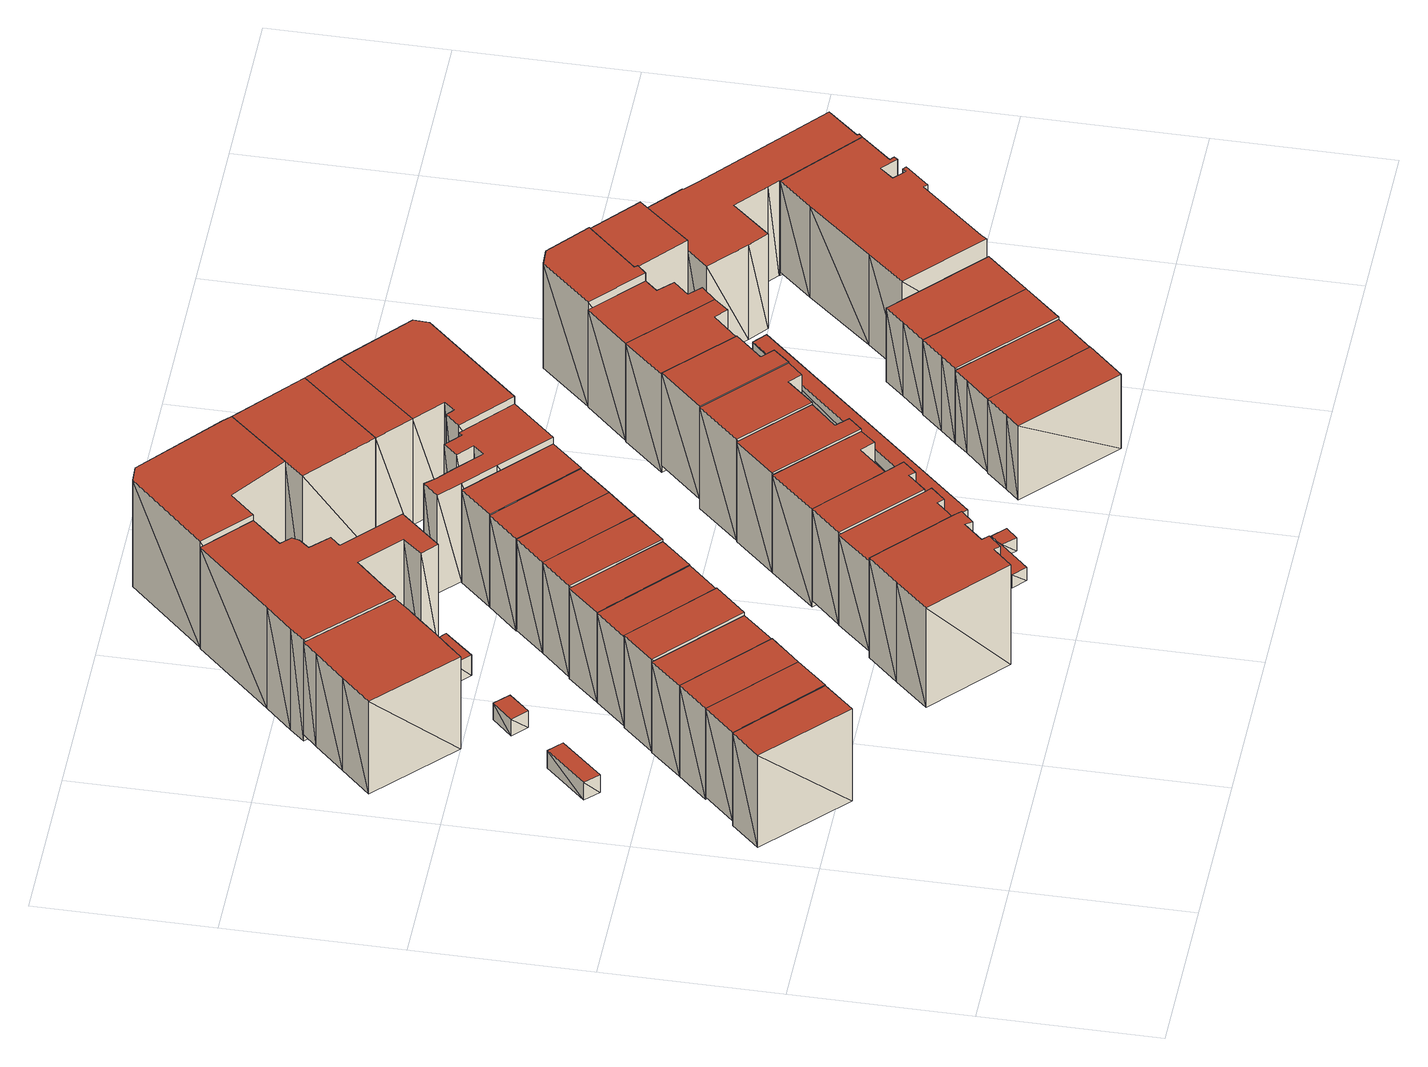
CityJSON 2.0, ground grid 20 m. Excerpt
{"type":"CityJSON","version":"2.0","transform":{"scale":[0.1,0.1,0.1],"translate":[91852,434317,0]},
"CityObjects":{
"building1":{"type":"Building","attributes":{"+height_valid":1,"+groundHeight":1.19,"measuredHeight":13.99,"+org_bicycle_parking_spaces":10,"+total_area":225,"+min_bicycle_parking_spaces":0,"yearOfConstruction":1924,"+residential_function":2},"geometry":[{"type":"MultiSurface","lod":"1.2","boundaries":[[[0,1,2,3]],[[4,5,6,7]],[[0,5,4]],[[0,1,5]],[[1,6,5]],[[1,2,6]],[[2,7,6]],[[2,3,7]],[[3,4,7]],[[3,0,4]]],"semantics":{"surfaces":[{"type":"GroundSurface"},{"type":"RoofSurface"},{"type":"WallSurface"}],"values":[0,1,2,2,2,2,2,2,2,2]}}]},
"building2":{"type":"Building","attributes":{"+height_valid":1,"+groundHeight":1.76,"measuredHeight":14.07,"+org_bicycle_parking_spaces":3,"+total_area":177,"+min_bicycle_parking_spaces":0,"yearOfConstruction":1925,"+residential_function":2},"geometry":[{"type":"MultiSurface","lod":"1.2","boundaries":[[[8,9,10,11]],[[12,13,14,15]],[[8,13,12]],[[8,9,13]],[[9,14,13]],[[9,10,14]],[[10,15,14]],[[10,11,15]],[[11,12,15]],[[11,8,12]]],"semantics":{"surfaces":[{"type":"GroundSurface"},{"type":"RoofSurface"},{"type":"WallSurface"}],"values":[0,1,2,2,2,2,2,2,2,2]}}]},
"building3":{"type":"Building","attributes":{"+height_valid":1,"+groundHeight":1.45,"measuredHeight":3.83,"+org_bicycle_parking_spaces":6,"+total_area":0,"+min_bicycle_parking_spaces":0,"yearOfConstruction":1925,"+residential_function":0},"geometry":[{"type":"MultiSurface","lod":"1.2","boundaries":[[[16,17,18,19]],[[20,21,22,23]],[[16,21,20]],[[16,17,21]],[[17,22,21]],[[17,18,22]],[[18,23,22]],[[18,19,23]],[[19,20,23]],[[19,16,20]]],"semantics":{"surfaces":[{"type":"GroundSurface"},{"type":"RoofSurface"},{"type":"WallSurface"}],"values":[0,1,2,2,2,2,2,2,2,2]}}]},
"building4":{"type":"Building","attributes":{"+height_valid":1,"+groundHeight":1.5,"measuredHeight":14.11,"+org_bicycle_parking_spaces":10,"+total_area":49,"+min_bicycle_parking_spaces":0,"yearOfConstruction":1925,"+residential_function":1},"geometry":[{"type":"MultiSurface","lod":"1.2","boundaries":[[[24,25,26,27]],[[28,29,13,12]],[[24,29,28]],[[24,25,29]],[[25,13,29]],[[25,26,13]],[[26,12,13]],[[26,27,12]],[[27,28,12]],[[27,24,28]]],"semantics":{"surfaces":[{"type":"GroundSurface"},{"type":"RoofSurface"},{"type":"WallSurface"}],"values":[0,1,2,2,2,2,2,2,2,2]}}]},
"building5":{"type":"Building","attributes":{"+height_valid":1,"+groundHeight":1.5,"measuredHeight":13.99,"+org_bicycle_parking_spaces":0,"+total_area":230,"+min_bicycle_parking_spaces":0,"yearOfConstruction":1925,"+residential_function":3},"geometry":[{"type":"MultiSurface","lod":"1.2","boundaries":[[[30,31,25,24]],[[32,33,34,35]],[[30,33,32]],[[30,31,33]],[[31,34,33]],[[31,25,34]],[[25,35,34]],[[25,24,35]],[[24,32,35]],[[24,30,32]]],"semantics":{"surfaces":[{"type":"GroundSurface"},{"type":"RoofSurface"},{"type":"WallSurface"}],"values":[0,1,2,2,2,2,2,2,2,2]}}]},
"building6":{"type":"Building","attributes":{"+height_valid":1,"+groundHeight":2.71,"measuredHeight":15.51,"+org_bicycle_parking_spaces":9,"+total_area":532,"+min_bicycle_parking_spaces":0,"yearOfConstruction":1925,"+residential_function":8,"+minbicycleparkingunits":20.8},"geometry":[{"type":"MultiSurface","lod":"1.2","boundaries":[[[36,37,38,39,40,41,42,43,44,45]],[[46,47,48,49,50,51,52,53,54,55]],[[36,47,46]],[[36,37,47]],[[37,48,47]],[[37,38,48]],[[38,49,48]],[[38,39,49]],[[39,50,49]],[[39,40,50]],[[40,51,50]],[[40,41,51]],[[41,52,51]],[[41,42,52]],[[42,53,52]],[[42,43,53]],[[43,54,53]],[[43,44,54]],[[44,55,54]],[[44,45,55]],[[45,46,55]],[[45,36,46]]],"semantics":{"surfaces":[{"type":"GroundSurface"},{"type":"RoofSurface"},{"type":"WallSurface"}],"values":[0,1,2,2,2,2,2,2,2,2,2,2,2,2,2,2,2,2,2,2,2,2]}}]},
"building7":{"type":"Building","attributes":{"+height_valid":1,"+groundHeight":1.61,"measuredHeight":14.45,"+org_bicycle_parking_spaces":4,"+total_area":75,"+min_bicycle_parking_spaces":0,"yearOfConstruction":1925,"+residential_function":1},"geometry":[{"type":"MultiSurface","lod":"1.2","boundaries":[[[56,57,58,59]],[[60,61,62,63]],[[56,61,60]],[[56,57,61]],[[57,62,61]],[[57,58,62]],[[58,63,62]],[[58,59,63]],[[59,60,63]],[[59,56,60]]],"semantics":{"surfaces":[{"type":"GroundSurface"},{"type":"RoofSurface"},{"type":"WallSurface"}],"values":[0,1,2,2,2,2,2,2,2,2]}}]},
"building8":{"type":"Building","attributes":{"+height_valid":1,"+groundHeight":1.65,"measuredHeight":3.88,"+org_bicycle_parking_spaces":2,"+total_area":0,"+min_bicycle_parking_spaces":0,"yearOfConstruction":1925,"+residential_function":0},"geometry":[{"type":"MultiSurface","lod":"1.2","boundaries":[[[64,65,66,67]],[[68,69,70,71]],[[64,69,68]],[[64,65,69]],[[65,70,69]],[[65,66,70]],[[66,71,70]],[[66,67,71]],[[67,68,71]],[[67,64,68]]],"semantics":{"surfaces":[{"type":"GroundSurface"},{"type":"RoofSurface"},{"type":"WallSurface"}],"values":[0,1,2,2,2,2,2,2,2,2]}}]},
"building9":{"type":"Building","attributes":{"+height_valid":1,"+groundHeight":1.83,"measuredHeight":14.2,"+org_bicycle_parking_spaces":8,"+total_area":278,"+min_bicycle_parking_spaces":0,"yearOfConstruction":1925,"+residential_function":4},"geometry":[{"type":"MultiSurface","lod":"1.2","boundaries":[[[72,73,74,75]],[[76,77,78,79]],[[72,77,76]],[[72,73,77]],[[73,78,77]],[[73,74,78]],[[74,79,78]],[[74,75,79]],[[75,76,79]],[[75,72,76]]],"semantics":{"surfaces":[{"type":"GroundSurface"},{"type":"RoofSurface"},{"type":"WallSurface"}],"values":[0,1,2,2,2,2,2,2,2,2]}}]},
"building10":{"type":"Building","attributes":{"+height_valid":1,"+groundHeight":1.21,"measuredHeight":14.97,"+org_bicycle_parking_spaces":8,"+total_area":464,"+min_bicycle_parking_spaces":0,"yearOfConstruction":1916,"+residential_function":7,"+minbicycleparkingunits":8},"geometry":[{"type":"MultiSurface","lod":"1.2","boundaries":[[[80,81,82,83,84,85,86,87,88,89,90,91]],[[92,93,94,95,96,97,98,99,100,101,102,103]],[[80,93,92]],[[80,81,93]],[[81,94,93]],[[81,82,94]],[[82,95,94]],[[82,83,95]],[[83,96,95]],[[83,84,96]],[[84,97,96]],[[84,85,97]],[[85,98,97]],[[85,86,98]],[[86,99,98]],[[86,87,99]],[[87,100,99]],[[87,88,100]],[[88,101,100]],[[88,89,101]],[[89,102,101]],[[89,90,102]],[[90,103,102]],[[90,91,103]],[[91,92,103]],[[91,80,92]]],"semantics":{"surfaces":[{"type":"GroundSurface"},{"type":"RoofSurface"},{"type":"WallSurface"}],"values":[0,1,2,2,2,2,2,2,2,2,2,2,2,2,2,2,2,2,2,2,2,2,2,2,2,2]}}]},
"building11":{"type":"Building","attributes":{"+height_valid":1,"+groundHeight":1.83,"measuredHeight":14.34,"+org_bicycle_parking_spaces":6,"+total_area":75,"+min_bicycle_parking_spaces":0,"yearOfConstruction":1925,"+residential_function":1},"geometry":[{"type":"MultiSurface","lod":"1.2","boundaries":[[[104,105,73,72]],[[106,107,108,109]],[[104,107,106]],[[104,105,107]],[[105,108,107]],[[105,73,108]],[[73,109,108]],[[73,72,109]],[[72,106,109]],[[72,104,106]]],"semantics":{"surfaces":[{"type":"GroundSurface"},{"type":"RoofSurface"},{"type":"WallSurface"}],"values":[0,1,2,2,2,2,2,2,2,2]}}]},
"building12":{"type":"Building","attributes":{"+height_valid":1,"+groundHeight":1.8,"measuredHeight":4.56,"+org_bicycle_parking_spaces":9,"+total_area":0,"+min_bicycle_parking_spaces":0,"yearOfConstruction":1925,"+residential_function":0},"geometry":[{"type":"MultiSurface","lod":"1.2","boundaries":[[[110,111,112,113]],[[114,115,116,117]],[[110,115,114]],[[110,111,115]],[[111,116,115]],[[111,112,116]],[[112,117,116]],[[112,113,117]],[[113,114,117]],[[113,110,114]]],"semantics":{"surfaces":[{"type":"GroundSurface"},{"type":"RoofSurface"},{"type":"WallSurface"}],"values":[0,1,2,2,2,2,2,2,2,2]}}]},
"building13":{"type":"Building","attributes":{"+height_valid":1,"+groundHeight":1.79,"measuredHeight":15.76,"+org_bicycle_parking_spaces":1,"+total_area":381,"+min_bicycle_parking_spaces":0,"yearOfConstruction":1925,"+residential_function":6,"+minbicycleparkingunits":12.8},"geometry":[{"type":"MultiSurface","lod":"1.2","boundaries":[[[118,119,120,121,122,123,124,125,126,127,128,129,130,131,132,133,134,135,136]],[[137,138,139,140,141,142,143,144,145,146,147,148,149,150,151,152,153,154,155]],[[118,138,137]],[[118,119,138]],[[119,139,138]],[[119,120,139]],[[120,140,139]],[[120,121,140]],[[121,141,140]],[[121,122,141]],[[122,142,141]],[[122,123,142]],[[123,143,142]],[[123,124,143]],[[124,144,143]],[[124,125,144]],[[125,145,144]],[[125,126,145]],[[126,146,145]],[[126,127,146]],[[127,147,146]],[[127,128,147]],[[128,148,147]],[[128,129,148]],[[129,149,148]],[[129,130,149]],[[130,150,149]],[[130,131,150]],[[131,151,150]],[[131,132,151]],[[132,152,151]],[[132,133,152]],[[133,153,152]],[[133,134,153]],[[134,154,153]],[[134,135,154]],[[135,155,154]],[[135,136,155]],[[136,137,155]],[[136,118,137]]],"semantics":{"surfaces":[{"type":"GroundSurface"},{"type":"RoofSurface"},{"type":"WallSurface"}],"values":[0,1,2,2,2,2,2,2,2,2,2,2,2,2,2,2,2,2,2,2,2,2,2,2,2,2,2,2,2,2,2,2,2,2,2,2,2,2,2,2]}}]},
"building14":{"type":"Building","attributes":{"+height_valid":1,"+groundHeight":1.97,"measuredHeight":14.59,"+org_bicycle_parking_spaces":2,"+total_area":250,"+min_bicycle_parking_spaces":0,"yearOfConstruction":1925,"+residential_function":4},"geometry":[{"type":"MultiSurface","lod":"1.2","boundaries":[[[156,157,158,159]],[[160,161,162,163]],[[156,161,160]],[[156,157,161]],[[157,162,161]],[[157,158,162]],[[158,163,162]],[[158,159,163]],[[159,160,163]],[[159,156,160]]],"semantics":{"surfaces":[{"type":"GroundSurface"},{"type":"RoofSurface"},{"type":"WallSurface"}],"values":[0,1,2,2,2,2,2,2,2,2]}}]},
"building15":{"type":"Building","attributes":{"+height_valid":1,"+groundHeight":2.07,"measuredHeight":14.65,"+org_bicycle_parking_spaces":7,"+total_area":331,"+min_bicycle_parking_spaces":0,"yearOfConstruction":1916,"+residential_function":4,"+minbicycleparkingunits":8.8},"geometry":[{"type":"MultiSurface","lod":"1.2","boundaries":[[[164,165,166,167,168,169,170]],[[171,172,173,174,175,176,177]],[[164,172,171]],[[164,165,172]],[[165,173,172]],[[165,166,173]],[[166,174,173]],[[166,167,174]],[[167,175,174]],[[167,168,175]],[[168,176,175]],[[168,169,176]],[[169,177,176]],[[169,170,177]],[[170,171,177]],[[170,164,171]]],"semantics":{"surfaces":[{"type":"GroundSurface"},{"type":"RoofSurface"},{"type":"WallSurface"}],"values":[0,1,2,2,2,2,2,2,2,2,2,2,2,2,2,2]}}]},
"building16":{"type":"Building","attributes":{"+height_valid":1,"+groundHeight":1.98,"measuredHeight":14.63,"+org_bicycle_parking_spaces":10,"+total_area":75,"+min_bicycle_parking_spaces":0,"yearOfConstruction":1925,"+residential_function":1},"geometry":[{"type":"MultiSurface","lod":"1.2","boundaries":[[[178,179,157,156]],[[180,181,161,160]],[[178,181,180]],[[178,179,181]],[[179,161,181]],[[179,157,161]],[[157,160,161]],[[157,156,160]],[[156,180,160]],[[156,178,180]]],"semantics":{"surfaces":[{"type":"GroundSurface"},{"type":"RoofSurface"},{"type":"WallSurface"}],"values":[0,1,2,2,2,2,2,2,2,2]}}]},
"building17":{"type":"Building","attributes":{"+height_valid":1,"+groundHeight":2.18,"measuredHeight":14.89,"+org_bicycle_parking_spaces":6,"+total_area":190,"+min_bicycle_parking_spaces":0,"yearOfConstruction":1916,"+residential_function":2},"geometry":[{"type":"MultiSurface","lod":"1.2","boundaries":[[[182,183,184,185,186,187,188]],[[189,190,191,192,193,194,195]],[[182,190,189]],[[182,183,190]],[[183,191,190]],[[183,184,191]],[[184,192,191]],[[184,185,192]],[[185,193,192]],[[185,186,193]],[[186,194,193]],[[186,187,194]],[[187,195,194]],[[187,188,195]],[[188,189,195]],[[188,182,189]]],"semantics":{"surfaces":[{"type":"GroundSurface"},{"type":"RoofSurface"},{"type":"WallSurface"}],"values":[0,1,2,2,2,2,2,2,2,2,2,2,2,2,2,2]}}]},
"building18":{"type":"Building","attributes":{"+height_valid":1,"+groundHeight":0.98,"measuredHeight":2.84,"+org_bicycle_parking_spaces":8,"+total_area":0,"+min_bicycle_parking_spaces":0,"yearOfConstruction":1916,"+residential_function":0},"geometry":[{"type":"MultiSurface","lod":"1.2","boundaries":[[[196,197,198,199,200,201,202]],[[203,204,205,206,207,208,209]],[[196,204,203]],[[196,197,204]],[[197,205,204]],[[197,198,205]],[[198,206,205]],[[198,199,206]],[[199,207,206]],[[199,200,207]],[[200,208,207]],[[200,201,208]],[[201,209,208]],[[201,202,209]],[[202,203,209]],[[202,196,203]]],"semantics":{"surfaces":[{"type":"GroundSurface"},{"type":"RoofSurface"},{"type":"WallSurface"}],"values":[0,1,2,2,2,2,2,2,2,2,2,2,2,2,2,2]}}]},
"building19":{"type":"Building","attributes":{"+height_valid":1,"+groundHeight":1.92,"measuredHeight":14.56,"+org_bicycle_parking_spaces":8,"+total_area":250,"+min_bicycle_parking_spaces":0,"yearOfConstruction":1925,"+residential_function":4},"geometry":[{"type":"MultiSurface","lod":"1.2","boundaries":[[[210,211,212,213]],[[214,215,181,180]],[[210,215,214]],[[210,211,215]],[[211,181,215]],[[211,212,181]],[[212,180,181]],[[212,213,180]],[[213,214,180]],[[213,210,214]]],"semantics":{"surfaces":[{"type":"GroundSurface"},{"type":"RoofSurface"},{"type":"WallSurface"}],"values":[0,1,2,2,2,2,2,2,2,2]}}]},
"building20":{"type":"Building","attributes":{"+height_valid":1,"+groundHeight":1.34,"measuredHeight":14.75,"+org_bicycle_parking_spaces":10,"+total_area":216,"+min_bicycle_parking_spaces":0,"yearOfConstruction":1921,"+residential_function":3},"geometry":[{"type":"MultiSurface","lod":"1.2","boundaries":[[[216,217,218,219,220,221]],[[222,223,224,225,226,227]],[[216,223,222]],[[216,217,223]],[[217,224,223]],[[217,218,224]],[[218,225,224]],[[218,219,225]],[[219,226,225]],[[219,220,226]],[[220,227,226]],[[220,221,227]],[[221,222,227]],[[221,216,222]]],"semantics":{"surfaces":[{"type":"GroundSurface"},{"type":"RoofSurface"},{"type":"WallSurface"}],"values":[0,1,2,2,2,2,2,2,2,2,2,2,2,2]}}]},
"building21":{"type":"Building","attributes":{"+height_valid":1,"+groundHeight":1.88,"measuredHeight":4.26,"+org_bicycle_parking_spaces":0,"+total_area":0,"+min_bicycle_parking_spaces":0,"yearOfConstruction":1925,"+residential_function":0},"geometry":[{"type":"MultiSurface","lod":"1.2","boundaries":[[[228,229,230,231]],[[232,233,234,235]],[[228,233,232]],[[228,229,233]],[[229,234,233]],[[229,230,234]],[[230,235,234]],[[230,231,235]],[[231,232,235]],[[231,228,232]]],"semantics":{"surfaces":[{"type":"GroundSurface"},{"type":"RoofSurface"},{"type":"WallSurface"}],"values":[0,1,2,2,2,2,2,2,2,2]}}]},
"building22":{"type":"Building","attributes":{"+height_valid":1,"+groundHeight":1.08,"measuredHeight":2.9,"+org_bicycle_parking_spaces":0,"+total_area":0,"+min_bicycle_parking_spaces":0,"yearOfConstruction":1911,"+residential_function":0},"geometry":[{"type":"MultiSurface","lod":"1.2","boundaries":[[[236,237,238,239,240]],[[241,242,243,244,245]],[[236,242,241]],[[236,237,242]],[[237,243,242]],[[237,238,243]],[[238,244,243]],[[238,239,244]],[[239,245,244]],[[239,240,245]],[[240,241,245]],[[240,236,241]]],"semantics":{"surfaces":[{"type":"GroundSurface"},{"type":"RoofSurface"},{"type":"WallSurface"}],"values":[0,1,2,2,2,2,2,2,2,2,2,2]}}]},
"building23":{"type":"Building","attributes":{"+height_valid":1,"+groundHeight":1.92,"measuredHeight":14.74,"+org_bicycle_parking_spaces":5,"+total_area":178,"+min_bicycle_parking_spaces":0,"yearOfConstruction":1925,"+residential_function":2},"geometry":[{"type":"MultiSurface","lod":"1.2","boundaries":[[[246,247,211,210,248]],[[249,250,251,252,253]],[[246,250,249]],[[246,247,250]],[[247,251,250]],[[247,211,251]],[[211,252,251]],[[211,210,252]],[[210,253,252]],[[210,248,253]],[[248,249,253]],[[248,246,249]]],"semantics":{"surfaces":[{"type":"GroundSurface"},{"type":"RoofSurface"},{"type":"WallSurface"}],"values":[0,1,2,2,2,2,2,2,2,2,2,2]}}]},
"building24":{"type":"Building","attributes":{"+height_valid":1,"+groundHeight":1.92,"measuredHeight":16.62,"+org_bicycle_parking_spaces":0,"+total_area":542,"+min_bicycle_parking_spaces":0,"yearOfConstruction":1925,"+residential_function":8,"+minbicycleparkingunits":18.2},"geometry":[{"type":"MultiSurface","lod":"1.2","boundaries":[[[254,255,256,257,258,259,260,261]],[[262,263,264,265,266,267,268,269]],[[254,263,262]],[[254,255,263]],[[255,264,263]],[[255,256,264]],[[256,265,264]],[[256,257,265]],[[257,266,265]],[[257,258,266]],[[258,267,266]],[[258,259,267]],[[259,268,267]],[[259,260,268]],[[260,269,268]],[[260,261,269]],[[261,262,269]],[[261,254,262]]],"semantics":{"surfaces":[{"type":"GroundSurface"},{"type":"RoofSurface"},{"type":"WallSurface"}],"values":[0,1,2,2,2,2,2,2,2,2,2,2,2,2,2,2,2,2]}}]},
"building25":{"type":"Building","attributes":{"+height_valid":1,"+groundHeight":1.93,"measuredHeight":4.47,"+org_bicycle_parking_spaces":1,"+total_area":0,"+min_bicycle_parking_spaces":0,"yearOfConstruction":1925,"+residential_function":0},"geometry":[{"type":"MultiSurface","lod":"1.2","boundaries":[[[270,271,272,273,274]],[[275,276,277,278,279]],[[270,276,275]],[[270,271,276]],[[271,277,276]],[[271,272,277]],[[272,278,277]],[[272,273,278]],[[273,279,278]],[[273,274,279]],[[274,275,279]],[[274,270,275]]],"semantics":{"surfaces":[{"type":"GroundSurface"},{"type":"RoofSurface"},{"type":"WallSurface"}],"values":[0,1,2,2,2,2,2,2,2,2,2,2]}}]},
"building26":{"type":"Building","attributes":{"+height_valid":1,"+groundHeight":1.32,"measuredHeight":15.1,"+org_bicycle_parking_spaces":7,"+total_area":194,"+min_bicycle_parking_spaces":0,"yearOfConstruction":1921,"+residential_function":3},"geometry":[{"type":"MultiSurface","lod":"1.2","boundaries":[[[217,280,281,282,283,218]],[[284,285,286,287,288,289]],[[217,285,284]],[[217,280,285]],[[280,286,285]],[[280,281,286]],[[281,287,286]],[[281,282,287]],[[282,288,287]],[[282,283,288]],[[283,289,288]],[[283,218,289]],[[218,284,289]],[[218,217,284]]],"semantics":{"surfaces":[{"type":"GroundSurface"},{"type":"RoofSurface"},{"type":"WallSurface"}],"values":[0,1,2,2,2,2,2,2,2,2,2,2,2,2]}}]},
"building27":{"type":"Building","attributes":{"+height_valid":1,"+groundHeight":1.97,"measuredHeight":15.6,"+org_bicycle_parking_spaces":10,"+total_area":39,"+min_bicycle_parking_spaces":0,"yearOfConstruction":1925,"+residential_function":0},"geometry":[{"type":"MultiSurface","lod":"1.2","boundaries":[[[290,291,292,293,294,295,296,297,298,299,300,301,302,303]],[[304,305,306,307,308,309,310,311,312,313,314,315,316,317]],[[290,305,304]],[[290,291,305]],[[291,306,305]],[[291,292,306]],[[292,307,306]],[[292,293,307]],[[293,308,307]],[[293,294,308]],[[294,309,308]],[[294,295,309]],[[295,310,309]],[[295,296,310]],[[296,311,310]],[[296,297,311]],[[297,312,311]],[[297,298,312]],[[298,313,312]],[[298,299,313]],[[299,314,313]],[[299,300,314]],[[300,315,314]],[[300,301,315]],[[301,316,315]],[[301,302,316]],[[302,317,316]],[[302,303,317]],[[303,304,317]],[[303,290,304]]],"semantics":{"surfaces":[{"type":"GroundSurface"},{"type":"RoofSurface"},{"type":"WallSurface"}],"values":[0,1,2,2,2,2,2,2,2,2,2,2,2,2,2,2,2,2,2,2,2,2,2,2,2,2,2,2,2,2]}}]},
"building28":{"type":"Building","attributes":{"+height_valid":1,"+groundHeight":1.39,"measuredHeight":15.36,"+org_bicycle_parking_spaces":5,"+total_area":216,"+min_bicycle_parking_spaces":0,"yearOfConstruction":1921,"+residential_function":3},"geometry":[{"type":"MultiSurface","lod":"1.2","boundaries":[[[318,319,320,321,322,323]],[[324,325,326,327,328,329]],[[318,325,324]],[[318,319,325]],[[319,326,325]],[[319,320,326]],[[320,327,326]],[[320,321,327]],[[321,328,327]],[[321,322,328]],[[322,329,328]],[[322,323,329]],[[323,324,329]],[[323,318,324]]],"semantics":{"surfaces":[{"type":"GroundSurface"},{"type":"RoofSurface"},{"type":"WallSurface"}],"values":[0,1,2,2,2,2,2,2,2,2,2,2,2,2]}}]},
"building29":{"type":"Building","attributes":{"+height_valid":1,"+groundHeight":0,"measuredHeight":16.61,"+org_bicycle_parking_spaces":2,"+total_area":533,"+min_bicycle_parking_spaces":0,"yearOfConstruction":1925,"+residential_function":7,"+minbicycleparkingunits":7.4},"geometry":[{"type":"MultiSurface","lod":"1.2","boundaries":[[[330,331,332,333,334]],[[265,264,335,336,337]],[[330,264,265]],[[330,331,264]],[[331,335,264]],[[331,332,335]],[[332,336,335]],[[332,333,336]],[[333,337,336]],[[333,334,337]],[[334,265,337]],[[334,330,265]]],"semantics":{"surfaces":[{"type":"GroundSurface"},{"type":"RoofSurface"},{"type":"WallSurface"}],"values":[0,1,2,2,2,2,2,2,2,2,2,2]}}]},
"building30":{"type":"Building","attributes":{"+height_valid":1,"+groundHeight":1.78,"measuredHeight":12.12,"+org_bicycle_parking_spaces":8,"+total_area":186,"+min_bicycle_parking_spaces":0,"yearOfConstruction":1911,"+residential_function":2},"geometry":[{"type":"MultiSurface","lod":"1.2","boundaries":[[[338,339,340,341,342,343]],[[344,345,346,347,348,349]],[[338,345,344]],[[338,339,345]],[[339,346,345]],[[339,340,346]],[[340,347,346]],[[340,341,347]],[[341,348,347]],[[341,342,348]],[[342,349,348]],[[342,343,349]],[[343,344,349]],[[343,338,344]]],"semantics":{"surfaces":[{"type":"GroundSurface"},{"type":"RoofSurface"},{"type":"WallSurface"}],"values":[0,1,2,2,2,2,2,2,2,2,2,2,2,2]}}]},
"building31":{"type":"Building","attributes":{"+height_valid":1,"+groundHeight":0,"measuredHeight":16.6,"+org_bicycle_parking_spaces":0,"+total_area":476,"+min_bicycle_parking_spaces":0,"yearOfConstruction":1925,"+residential_function":6,"+minbicycleparkingunits":2.4},"geometry":[{"type":"MultiSurface","lod":"1.2","boundaries":[[[333,332,350,351]],[[336,335,352,353]],[[333,335,336]],[[333,332,335]],[[332,352,335]],[[332,350,352]],[[350,353,352]],[[350,351,353]],[[351,336,353]],[[351,333,336]]],"semantics":{"surfaces":[{"type":"GroundSurface"},{"type":"RoofSurface"},{"type":"WallSurface"}],"values":[0,1,2,2,2,2,2,2,2,2]}}]},
"building32":{"type":"Building","attributes":{"+height_valid":1,"+groundHeight":2.7,"measuredHeight":15.49,"+org_bicycle_parking_spaces":9,"+total_area":251,"+min_bicycle_parking_spaces":0,"yearOfConstruction":1921,"+residential_function":3},"geometry":[{"type":"MultiSurface","lod":"1.2","boundaries":[[[354,355,356,357,358,359]],[[360,361,362,363,364,365]],[[354,361,360]],[[354,355,361]],[[355,362,361]],[[355,356,362]],[[356,363,362]],[[356,357,363]],[[357,364,363]],[[357,358,364]],[[358,365,364]],[[358,359,365]],[[359,360,365]],[[359,354,360]]],"semantics":{"surfaces":[{"type":"GroundSurface"},{"type":"RoofSurface"},{"type":"WallSurface"}],"values":[0,1,2,2,2,2,2,2,2,2,2,2,2,2]}}]},
"building33":{"type":"Building","attributes":{"+height_valid":1,"+groundHeight":2.02,"measuredHeight":12.05,"+org_bicycle_parking_spaces":3,"+total_area":257,"+min_bicycle_parking_spaces":0,"yearOfConstruction":1911,"+residential_function":1},"geometry":[{"type":"MultiSurface","lod":"1.2","boundaries":[[[366,367,368,369,370,371]],[[372,373,374,375,376,377]],[[366,373,372]],[[366,367,373]],[[367,374,373]],[[367,368,374]],[[368,375,374]],[[368,369,375]],[[369,376,375]],[[369,370,376]],[[370,377,376]],[[370,371,377]],[[371,372,377]],[[371,366,372]]],"semantics":{"surfaces":[{"type":"GroundSurface"},{"type":"RoofSurface"},{"type":"WallSurface"}],"values":[0,1,2,2,2,2,2,2,2,2,2,2,2,2]}}]},
"building34":{"type":"Building","attributes":{"+height_valid":1,"+groundHeight":1.92,"measuredHeight":16.58,"+org_bicycle_parking_spaces":8,"+total_area":131,"+min_bicycle_parking_spaces":0,"yearOfConstruction":1925,"+residential_function":0},"geometry":[{"type":"MultiSurface","lod":"1.2","boundaries":[[[378,379,380,381,382,383,384,385,386]],[[352,387,388,389,390,391,392,393,353]],[[378,387,352]],[[378,379,387]],[[379,388,387]],[[379,380,388]],[[380,389,388]],[[380,381,389]],[[381,390,389]],[[381,382,390]],[[382,391,390]],[[382,383,391]],[[383,392,391]],[[383,384,392]],[[384,393,392]],[[384,385,393]],[[385,353,393]],[[385,386,353]],[[386,352,353]],[[386,378,352]]],"semantics":{"surfaces":[{"type":"GroundSurface"},{"type":"RoofSurface"},{"type":"WallSurface"}],"values":[0,1,2,2,2,2,2,2,2,2,2,2,2,2,2,2,2,2,2,2]}}]},
"building35":{"type":"Building","attributes":{"+height_valid":1,"+groundHeight":1.08,"measuredHeight":3.79,"+org_bicycle_parking_spaces":2,"+total_area":0,"+min_bicycle_parking_spaces":0,"yearOfConstruction":1921,"+residential_function":0},"geometry":[{"type":"MultiSurface","lod":"1.2","boundaries":[[[394,395,396,397]],[[398,399,400,401]],[[394,399,398]],[[394,395,399]],[[395,400,399]],[[395,396,400]],[[396,401,400]],[[396,397,401]],[[397,398,401]],[[397,394,398]]],"semantics":{"surfaces":[{"type":"GroundSurface"},{"type":"RoofSurface"},{"type":"WallSurface"}],"values":[0,1,2,2,2,2,2,2,2,2]}}]},
"building36":{"type":"Building","attributes":{"+height_valid":1,"+groundHeight":1.68,"measuredHeight":15.31,"+org_bicycle_parking_spaces":3,"+total_area":0,"+min_bicycle_parking_spaces":0,"yearOfConstruction":1900,"+residential_function":0},"geometry":[{"type":"MultiSurface","lod":"1.2","boundaries":[[[402,403,404,405,406,407]],[[408,409,410,411,412,413]],[[402,409,408]],[[402,403,409]],[[403,410,409]],[[403,404,410]],[[404,411,410]],[[404,405,411]],[[405,412,411]],[[405,406,412]],[[406,413,412]],[[406,407,413]],[[407,408,413]],[[407,402,408]]],"semantics":{"surfaces":[{"type":"GroundSurface"},{"type":"RoofSurface"},{"type":"WallSurface"}],"values":[0,1,2,2,2,2,2,2,2,2,2,2,2,2]}}]},
"building37":{"type":"Building","attributes":{"+height_valid":1,"+groundHeight":2.02,"measuredHeight":12.31,"+org_bicycle_parking_spaces":5,"+total_area":178,"+min_bicycle_parking_spaces":0,"yearOfConstruction":1913,"+residential_function":2},"geometry":[{"type":"MultiSurface","lod":"1.2","boundaries":[[[414,415,367,366,416,417]],[[418,419,420,421,422,423]],[[414,419,418]],[[414,415,419]],[[415,420,419]],[[415,367,420]],[[367,421,420]],[[367,366,421]],[[366,422,421]],[[366,416,422]],[[416,423,422]],[[416,417,423]],[[417,418,423]],[[417,414,418]]],"semantics":{"surfaces":[{"type":"GroundSurface"},{"type":"RoofSurface"},{"type":"WallSurface"}],"values":[0,1,2,2,2,2,2,2,2,2,2,2,2,2]}}]},
"building38":{"type":"Building","attributes":{"+height_valid":1,"+groundHeight":1.78,"measuredHeight":15.3,"+org_bicycle_parking_spaces":3,"+total_area":346,"+min_bicycle_parking_spaces":0,"yearOfConstruction":1921,"+residential_function":4,"+minbicycleparkingunits":10.8},"geometry":[{"type":"MultiSurface","lod":"1.2","boundaries":[[[424,425,426,427,428,429,430,431]],[[409,432,433,434,435,436,437,410]],[[424,432,409]],[[424,425,432]],[[425,433,432]],[[425,426,433]],[[426,434,433]],[[426,427,434]],[[427,435,434]],[[427,428,435]],[[428,436,435]],[[428,429,436]],[[429,437,436]],[[429,430,437]],[[430,410,437]],[[430,431,410]],[[431,409,410]],[[431,424,409]]],"semantics":{"surfaces":[{"type":"GroundSurface"},{"type":"RoofSurface"},{"type":"WallSurface"}],"values":[0,1,2,2,2,2,2,2,2,2,2,2,2,2,2,2,2,2]}}]},
"building39":{"type":"Building","attributes":{"+height_valid":1,"+groundHeight":2.11,"measuredHeight":12.34,"+org_bicycle_parking_spaces":9,"+total_area":178,"+min_bicycle_parking_spaces":0,"yearOfConstruction":1913,"+residential_function":2},"geometry":[{"type":"MultiSurface","lod":"1.2","boundaries":[[[438,439,440,441,442,443,444,445,446]],[[447,448,449,419,418,423,450,451,452]],[[438,448,447]],[[438,439,448]],[[439,449,448]],[[439,440,449]],[[440,419,449]],[[440,441,419]],[[441,418,419]],[[441,442,418]],[[442,423,418]],[[442,443,423]],[[443,450,423]],[[443,444,450]],[[444,451,450]],[[444,445,451]],[[445,452,451]],[[445,446,452]],[[446,447,452]],[[446,438,447]]],"semantics":{"surfaces":[{"type":"GroundSurface"},{"type":"RoofSurface"},{"type":"WallSurface"}],"values":[0,1,2,2,2,2,2,2,2,2,2,2,2,2,2,2,2,2,2,2]}}]},
"building40":{"type":"Building","attributes":{"+height_valid":1,"+groundHeight":1.92,"measuredHeight":16.38,"+org_bicycle_parking_spaces":10,"+total_area":215,"+min_bicycle_parking_spaces":0,"yearOfConstruction":1921,"+residential_function":2},"geometry":[{"type":"MultiSurface","lod":"1.2","boundaries":[[[453,454,455,456,457,458,459]],[[460,461,462,463,464,465,466]],[[453,461,460]],[[453,454,461]],[[454,462,461]],[[454,455,462]],[[455,463,462]],[[455,456,463]],[[456,464,463]],[[456,457,464]],[[457,465,464]],[[457,458,465]],[[458,466,465]],[[458,459,466]],[[459,460,466]],[[459,453,460]]],"semantics":{"surfaces":[{"type":"GroundSurface"},{"type":"RoofSurface"},{"type":"WallSurface"}],"values":[0,1,2,2,2,2,2,2,2,2,2,2,2,2,2,2]}}]},
"building41":{"type":"Building","attributes":{"+height_valid":1,"+groundHeight":0,"measuredHeight":16.22,"+org_bicycle_parking_spaces":10,"+total_area":335,"+min_bicycle_parking_spaces":0,"yearOfConstruction":1921,"+residential_function":4,"+minbicycleparkingunits":13.4},"geometry":[{"type":"MultiSurface","lod":"1.2","boundaries":[[[467,468,469,470,471]],[[472,473,474,475,476]],[[467,473,472]],[[467,468,473]],[[468,474,473]],[[468,469,474]],[[469,475,474]],[[469,470,475]],[[470,476,475]],[[470,471,476]],[[471,472,476]],[[471,467,472]]],"semantics":{"surfaces":[{"type":"GroundSurface"},{"type":"RoofSurface"},{"type":"WallSurface"}],"values":[0,1,2,2,2,2,2,2,2,2,2,2]}}]},
"building42":{"type":"Building","attributes":{"+height_valid":1,"+groundHeight":2.31,"measuredHeight":14.91,"+org_bicycle_parking_spaces":10,"+total_area":819,"+min_bicycle_parking_spaces":0,"yearOfConstruction":1982,"+residential_function":8,"+minbicycleparkingunits":40},"geometry":[{"type":"MultiSurface","lod":"1.2","boundaries":[[[477,478,479,480,481,482,483,484,485,486,487,488,489,490,491,492,493]],[[494,495,496,497,498,499,500,501,502,503,504,505,506,507,508,509,510]],[[477,495,494]],[[477,478,495]],[[478,496,495]],[[478,479,496]],[[479,497,496]],[[479,480,497]],[[480,498,497]],[[480,481,498]],[[481,499,498]],[[481,482,499]],[[482,500,499]],[[482,483,500]],[[483,501,500]],[[483,484,501]],[[484,502,501]],[[484,485,502]],[[485,503,502]],[[485,486,503]],[[486,504,503]],[[486,487,504]],[[487,505,504]],[[487,488,505]],[[488,506,505]],[[488,489,506]],[[489,507,506]],[[489,490,507]],[[490,508,507]],[[490,491,508]],[[491,509,508]],[[491,492,509]],[[492,510,509]],[[492,493,510]],[[493,494,510]],[[493,477,494]]],"semantics":{"surfaces":[{"type":"GroundSurface"},{"type":"RoofSurface"},{"type":"WallSurface"}],"values":[0,1,2,2,2,2,2,2,2,2,2,2,2,2,2,2,2,2,2,2,2,2,2,2,2,2,2,2,2,2,2,2,2,2,2,2]}}]},
"building43":{"type":"Building","attributes":{"+height_valid":1,"+groundHeight":1.84,"measuredHeight":14.89,"+org_bicycle_parking_spaces":4,"+total_area":372,"+min_bicycle_parking_spaces":0,"yearOfConstruction":1982,"+residential_function":5,"+minbicycleparkingunits":9.2},"geometry":[{"type":"MultiSurface","lod":"1.2","boundaries":[[[511,512,513,514,515,516,517,518,519,520,521,522,523,524,525,526,527]],[[528,529,530,531,532,496,495,533,534,535,536,537,538,539,540,541,542]],[[511,529,528]],[[511,512,529]],[[512,530,529]],[[512,513,530]],[[513,531,530]],[[513,514,531]],[[514,532,531]],[[514,515,532]],[[515,496,532]],[[515,516,496]],[[516,495,496]],[[516,517,495]],[[517,533,495]],[[517,518,533]],[[518,534,533]],[[518,519,534]],[[519,535,534]],[[519,520,535]],[[520,536,535]],[[520,521,536]],[[521,537,536]],[[521,522,537]],[[522,538,537]],[[522,523,538]],[[523,539,538]],[[523,524,539]],[[524,540,539]],[[524,525,540]],[[525,541,540]],[[525,526,541]],[[526,542,541]],[[526,527,542]],[[527,528,542]],[[527,511,528]]],"semantics":{"surfaces":[{"type":"GroundSurface"},{"type":"RoofSurface"},{"type":"WallSurface"}],"values":[0,1,2,2,2,2,2,2,2,2,2,2,2,2,2,2,2,2,2,2,2,2,2,2,2,2,2,2,2,2,2,2,2,2,2,2]}}]}
},
"vertices":[
[39,299,12],[129,217,12],[98,183,12],[9,267,12],[39,299,140],[129,217,140],[98,183,140],[9,267,140],
[71,333,18],[160,251,18],[129,217,18],[39,299,18],[71,333,141],[160,251,141],[129,217,141],[39,299,141],
[49,458,14],[92,504,14],[107,490,14],[64,443,14],[49,458,38],[92,504,38],[107,490,38],[64,443,38],
[102,366,15],[191,284,15],[160,251,15],[71,333,15],[102,366,141],[191,284,141],
[134,401,15],[223,319,15],[134,401,140],[223,319,140],[191,284,140],[102,366,140],
[169,678,27],[154,661,27],[141,648,27],[122,627,27],[106,611,27],[91,595,27],[5,677,27],[37,710,27],[69,744,27],[85,760,27],[169,678,155],[154,661,155],[141,648,155],[122,627,155],[106,611,155],[91,595,155],[5,677,155],[37,710,155],[69,744,155],[85,760,155],
[166,436,16],[256,354,16],[223,319,16],[134,401,16],[166,436,144],[256,354,144],[223,319,144],[134,401,144],
[133,549,16],[155,572,16],[170,557,16],[149,534,16],[133,549,39],[155,572,39],[170,557,39],[149,534,39],
[198,470,18],[288,388,18],[256,354,18],[166,436,18],[198,470,142],[288,388,142],[256,354,142],[166,436,142],
[323,205,12],[405,130,12],[412,123,12],[398,109,12],[392,116,12],[372,95,12],[379,88,12],[365,74,12],[359,80,12],[338,58,12],[256,133,12],[290,170,12],[323,205,150],[405,130,150],[412,123,150],[398,109,150],[392,116,150],[372,95,150],[379,88,150],[365,74,150],[359,80,150],[338,58,150],[256,133,150],[290,170,150],
[230,505,18],[319,422,18],[230,505,143],[319,422,143],[288,388,143],[198,470,143],
[200,622,18],[229,653,18],[246,638,18],[217,606,18],[200,622,46],[229,653,46],[246,638,46],[217,606,46],
[229,780,18],[249,760,18],[238,749,18],[298,693,18],[257,648,18],[240,663,18],[259,685,18],[215,726,18],[185,695,18],[173,682,18],[169,678,18],[85,760,18],[100,776,18],[129,806,18],[210,891,18],[261,844,18],[230,811,18],[241,800,18],[239,792,18],[229,780,158],[249,760,158],[238,749,158],[298,693,158],[257,648,158],[240,663,158],[259,685,158],[215,726,158],[185,695,158],[173,682,158],[169,678,158],[85,760,158],[100,776,158],[129,806,158],[210,891,158],[261,844,158],[230,811,158],[241,800,158],[239,792,158],
[262,539,20],[351,457,20],[319,422,20],[230,505,20],[262,539,146],[351,457,146],[319,422,146],[230,505,146],
[323,205,21],[358,243,21],[440,167,21],[447,161,21],[432,145,21],[425,151,21],[405,130,21],[323,205,146],[358,243,146],[440,167,146],[447,161,146],[432,145,146],[425,151,146],[405,130,146],
[293,572,20],[382,490,20],[293,572,146],[382,490,146],
[358,243,22],[390,277,22],[461,212,22],[479,196,22],[465,181,22],[459,187,22],[440,167,22],[358,243,149],[390,277,149],[461,212,149],[479,196,149],[465,181,149],[459,187,149],[440,167,149],
[507,102,10],[503,96,10],[473,65,10],[459,78,10],[475,94,10],[473,96,10],[493,116,10],[507,102,28],[503,96,28],[473,65,28],[459,78,28],[475,94,28],[473,96,28],[493,116,28],
[325,606,19],[414,525,19],[382,490,19],[293,572,19],[325,606,146],[414,525,146],
[390,277,13],[436,327,13],[520,248,13],[505,231,13],[491,244,13],[461,212,13],[390,277,148],[436,327,148],[520,248,148],[505,231,148],[491,244,148],[461,212,148],
[276,795,19],[305,828,19],[329,807,19],[300,774,19],[276,795,43],[305,828,43],[329,807,43],[300,774,43],
[507,102,11],[514,110,11],[529,96,11],[516,83,11],[503,96,11],[507,102,29],[514,110,29],[529,96,29],[516,83,29],[503,96,29],
[392,610,19],[446,560,19],[358,641,19],[392,610,147],[446,560,147],[414,525,147],[325,606,147],[358,641,147],
[312,978,19],[401,901,19],[409,893,19],[349,826,19],[287,872,19],[261,844,19],[210,891,19],[292,977,19],[312,978,166],[401,901,166],[409,893,166],[349,826,166],[287,872,166],[261,844,166],[210,891,166],[292,977,166],
[351,680,19],[343,688,19],[384,731,19],[403,712,19],[362,668,19],[351,680,45],[343,688,45],[384,731,45],[403,712,45],[362,668,45],
[478,372,13],[549,305,13],[521,276,13],[534,263,13],[436,327,151],[478,372,151],[549,305,151],[521,276,151],[534,263,151],[520,248,151],
[436,658,20],[491,609,20],[446,560,20],[392,610,20],[358,641,20],[335,663,20],[351,680,20],[362,668,20],[378,654,20],[408,627,20],[418,639,20],[401,654,20],[415,670,20],[433,654,20],[436,658,156],[491,609,156],[446,560,156],[392,610,156],[358,641,156],[335,663,156],[351,680,156],[362,668,156],[378,654,156],[408,627,156],[418,639,156],[401,654,156],[415,670,156],[433,654,156],
[478,372,14],[521,419,14],[606,340,14],[590,323,14],[576,335,14],[549,305,14],[478,372,154],[521,419,154],[606,340,154],[590,323,154],[576,335,154],[549,305,154],
[349,826,0],[409,893,0],[482,829,0],[402,740,0],[330,804,0],[482,829,166],[402,740,166],[330,804,166],
[646,112,18],[722,42,18],[685,3,18],[587,94,18],[601,109,18],[623,133,18],[646,112,121],[722,42,121],[685,3,121],[587,94,121],[601,109,121],[623,133,121],
[518,798,0],[438,707,0],[518,798,166],[438,707,166],
[521,419,27],[566,467,27],[637,400,27],[609,370,27],[622,358,27],[606,340,27],[521,419,155],[566,467,155],[637,400,155],[609,370,155],[622,358,155],[606,340,155],
[662,174,20],[760,82,20],[722,42,20],[646,112,20],[623,133,20],[648,159,20],[662,174,120],[760,82,120],[722,42,120],[646,112,120],[623,133,120],[648,159,120],
[518,798,19],[591,734,19],[590,716,19],[491,609,19],[436,658,19],[451,674,19],[459,667,19],[469,679,19],[438,707,19],[591,734,166],[590,716,166],[491,609,166],[436,658,166],[451,674,166],[459,667,166],[469,679,166],
[761,405,11],[775,393,11],[540,139,11],[526,152,11],[761,405,38],[775,393,38],[540,139,38],[526,152,38],
[566,467,17],[608,512,17],[692,433,17],[678,417,17],[665,429,17],[637,400,17],[566,467,153],[608,512,153],[692,433,153],[678,417,153],[665,429,153],[637,400,153],
[723,193,20],[798,123,20],[678,191,20],[700,215,20],[723,193,123],[798,123,123],[760,82,123],[662,174,123],[678,191,123],[700,215,123],
[608,512,18],[653,560,18],[708,509,18],[695,495,18],[711,479,18],[695,462,18],[708,449,18],[692,433,18],[653,560,153],[708,509,153],[695,495,153],[711,479,153],[695,462,153],[708,449,153],
[758,247,21],[839,172,21],[841,170,21],[798,123,21],[723,193,21],[700,215,21],[724,240,21],[743,261,21],[747,257,21],[758,247,123],[839,172,123],[841,170,123],[724,240,123],[743,261,123],[747,257,123],
[653,560,19],[704,616,19],[724,617,19],[768,579,19],[715,522,19],[718,519,19],[708,509,19],[653,560,164],[704,616,164],[724,617,164],[768,579,164],[715,522,164],[718,519,164],[708,509,164],
[768,579,0],[819,534,0],[768,475,0],[718,519,0],[715,522,0],[768,579,162],[819,534,162],[768,475,162],[718,519,162],[715,522,162],
[858,362,23],[891,399,23],[974,327,23],[944,293,23],[949,289,23],[946,285,23],[929,300,23],[916,285,23],[929,273,23],[932,277,23],[936,274,23],[912,247,23],[908,251,23],[844,179,23],[839,172,23],[758,247,23],[794,288,23],[858,362,149],[891,399,149],[974,327,149],[944,293,149],[949,289,149],[946,285,149],[929,300,149],[916,285,149],[929,273,149],[932,277,149],[936,274,149],[912,247,149],[908,251,149],[844,179,149],[839,172,149],[758,247,149],[794,288,149],
[875,483,18],[1007,368,18],[976,333,18],[978,331,18],[975,328,18],[974,327,18],[891,399,18],[891,400,18],[880,410,18],[845,440,18],[807,397,18],[787,414,18],[746,451,18],[768,475,18],[819,534,18],[861,497,18],[861,496,18],[875,483,149],[1007,368,149],[976,333,149],[978,331,149],[975,328,149],[891,400,149],[880,410,149],[845,440,149],[807,397,149],[787,414,149],[746,451,149],[768,475,149],[819,534,149],[861,497,149],[861,496,149]
]}
